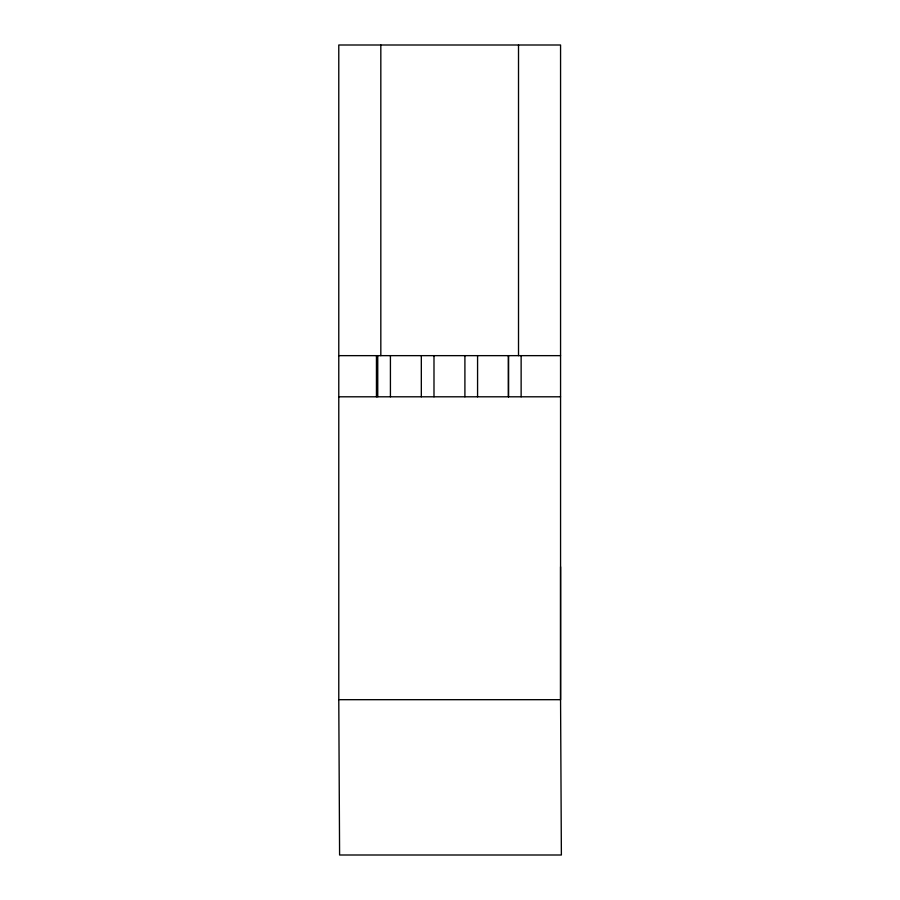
<?xml version="1.0" encoding="UTF-8"?>
<svg xmlns="http://www.w3.org/2000/svg" width="900" height="900" viewBox="0 0 900 900"><rect width="100%" height="100%" fill="white"/><g stroke="black" fill="none" stroke-linecap="round" stroke-linejoin="round"><path stroke-width="1.35" d="M338.782 699.683L338.782 45L560.565 45L560.565 699.683L561.375 855L339.593 855L338.782 699.683L560.565 699.683L560.565 566.809M338.782 355.646L560.565 355.646M338.625 396.799L560.565 396.799M521.134 355.646L521.134 396.799M518.512 45L518.512 355.646M477.574 355.646L477.574 396.799M464.906 355.646L464.906 396.799M433.991 355.646L433.991 396.799M421.324 355.646L421.324 396.799M390.42 355.646L390.42 396.799M380.824 45L380.824 355.646M377.752 355.646L377.752 396.799M376.447 355.646L376.447 396.799M508.466 355.646L508.466 396.799L508.466 355.646"/></g></svg>
